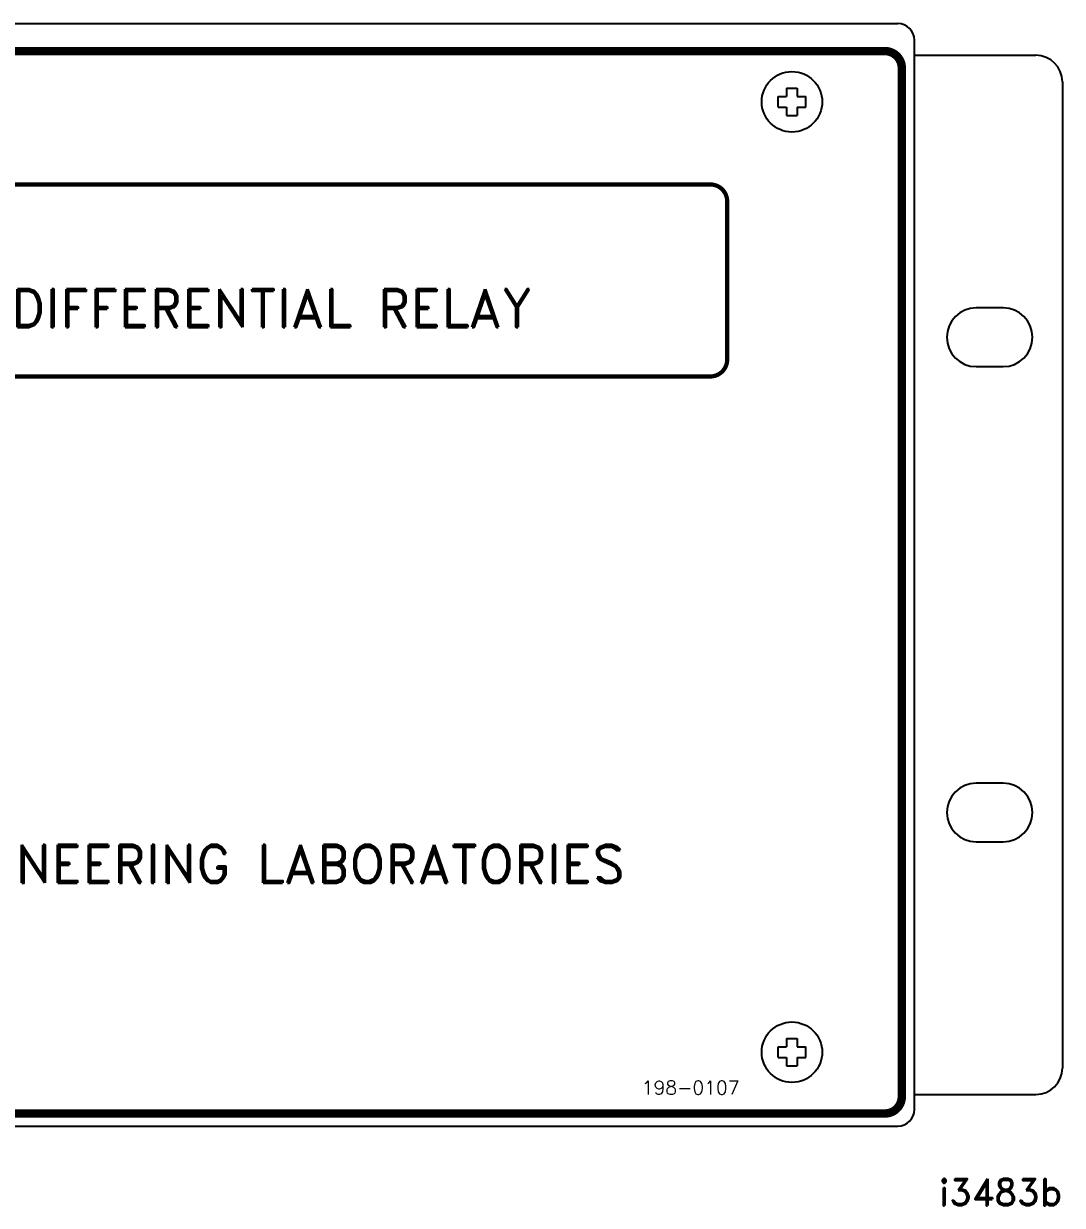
# Model space of a CAD drawing. Extents: x 2.2 to 21.2, y 5.8 to 11.4.
# Drawn here: x 16.33 to 21.25, y 5.77 to 11.36 of the extents above; entities that cross this region are included whole.
import ezdxf
from ezdxf.enums import TextEntityAlignment as Align

# ---------------------------------------------------------------- set-up
doc = ezdxf.new("R2010")
doc.units = 0
doc.header["$MEASUREMENT"] = 0
doc.layers.get('0').update_dxf_attribs({"linetype": 'CONTINUOUS'})
doc.layers.add('DWG', color=7, linetype='CONTINUOUS')
doc.styles.add('ROMAND', font='ROMAND', dxfattribs={"width": 0.875})
doc.styles.add('ROMANS', font='ROMANS')

msp = doc.modelspace()

# ---------------------------------------------------------------- linework, layer by layer
for p, q in [((3.029, 11.36), (20.471, 11.36)), ((20.97, 10.014), (20.842, 10.014)), ((20.842, 9.736), (20.97, 9.736)), ((20.97, 7.764), (20.842, 7.764)), ((20.842, 7.486), (20.97, 7.486)), ((3.029, 6.14), (20.471, 6.14))]:
    msp.add_line(p, q)
at = {"linetype": 'CONTINUOUS'}
for p, q in [((20.55, 6.219), (20.55, 11.281)), ((19.945, 11.0551), (19.995, 11.0551)), ((19.945, 11.0551), (19.945, 11.015)), ((19.995, 11.0551), (19.995, 11.015)), ((19.9049, 11.015), (19.945, 11.015)), ((19.9049, 10.965), (19.9049, 11.015)), ((19.995, 11.015), (20.0351, 11.015)), ((20.0351, 10.965), (20.0351, 11.015)), ((19.9049, 10.965), (19.945, 10.965)), ((19.945, 10.965), (19.945, 10.9249)), ((19.945, 10.9249), (19.995, 10.9249)), ((19.995, 10.965), (20.0351, 10.965)), ((19.995, 10.965), (19.995, 10.9249)), ((19.945, 6.5551), (19.995, 6.5551)), ((19.945, 6.5551), (19.945, 6.515)), ((19.995, 6.5551), (19.995, 6.515)), ((19.9049, 6.515), (19.945, 6.515)), ((19.9049, 6.465), (19.9049, 6.515)), ((19.995, 6.515), (20.0351, 6.515)), ((20.0351, 6.465), (20.0351, 6.515)), ((19.9049, 6.465), (19.945, 6.465)), ((19.945, 6.465), (19.945, 6.4249)), ((19.995, 6.465), (20.0351, 6.465)), ((19.995, 6.465), (19.995, 6.4249)), ((19.945, 6.4249), (19.995, 6.4249))]:
    msp.add_line(p, q, dxfattribs=at)
at = {"extrusion": (0, 1, -1.83691e-16)}
for p, q in [((20.55, 11.21), (21.125, 11.21)), ((21.25, 11.085), (21.25, 6.415)), ((20.55, 6.29), (21.125, 6.29))]:
    msp.add_line(p, q, dxfattribs=at)
at = {"linetype": 'CONTINUOUS', "const_width": 0.04}
msp.add_lwpolyline([(20.49, 6.28), (20.49, 11.15, 0.414214), (20.41, 11.23), (3.09, 11.23, 0.414214), (3.01, 11.15), (3.01, 6.28, 0.414214), (3.09, 6.2), (20.41, 6.2, 0.414214)], format="xyb", close=True, dxfattribs=at)
at = {"const_width": 0.02, "elevation": 0.1}
msp.add_lwpolyline([(13.9597, 10.5986), (19.5835, 10.5986, -0.414214), (19.6635, 10.5186), (19.6635, 9.7695, -0.414214), (19.5835, 9.6895), (13.9597, 9.6895, -0.414214), (13.8797, 9.7695), (13.8797, 10.5186, -0.414214)], format="xyb", close=True, dxfattribs=at)
for centre in [(19.97, 10.99), (19.97, 6.49)]:
    msp.add_circle(centre, 0.1432)
for centre, radius, start, end in [((20.471, 11.281), 0.079, 0, 90), ((21.125, 11.085), 0.125, 0, 90), ((20.842, 9.875), 0.139, 90, 270), ((20.97, 9.875), 0.139, 270, 90), ((20.842, 7.625), 0.139, 90, 270), ((20.97, 7.625), 0.139, 270, 90), ((21.125, 6.415), 0.125, 270, 0), ((20.471, 6.219), 0.079, 270, 360)]:
    msp.add_arc(centre, radius, start, end)

# ---------------------------------------------------------------- texts
at = {"linetype": 'CONTINUOUS'}
for s, height, style, p in [('HIGH-IMPEDANCE DIFFERENTIAL RELAY', 0.18, 'ROMAND', (14.0365, 9.9233, 0.1)), ('SCHWEITZER ENGINEERING LABORATORIES', 0.18, 'ROMAND', (14.1342, 7.2917)), ('198-0107', 0.065, 'ROMANS', (19.2592, 6.29))]:
    msp.add_text(s, height=height, dxfattribs=dict(at, style=style)).set_placement(p)
at = {"layer": 'DWG', "style": 'ROMAND'}
msp.add_text('i3483b', height=0.125, dxfattribs=at).set_placement((21.25, 5.765), align=Align.RIGHT)

doc.saveas('drawing.dxf')
